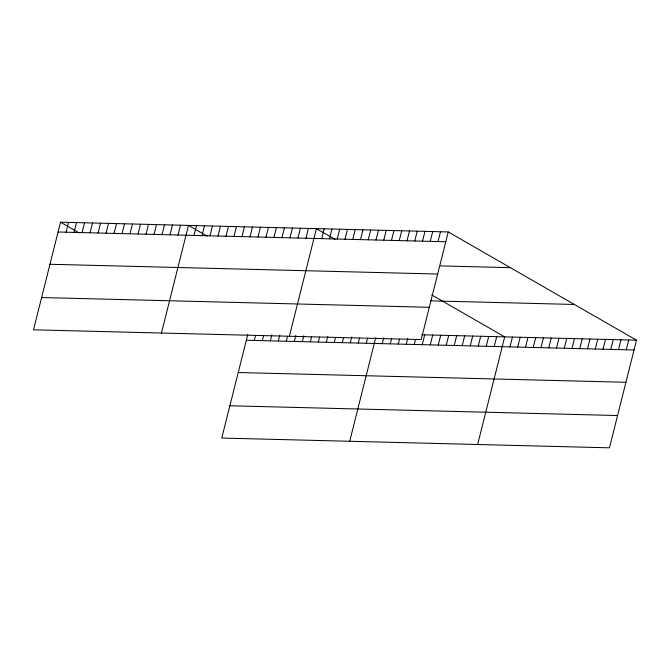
<?xml version="1.0" encoding="UTF-8"?>
<svg xmlns="http://www.w3.org/2000/svg" width="670" height="670" viewBox="0 0 670 670"><rect width="100%" height="100%" fill="white"/><g stroke="black" fill="none" stroke-linecap="round" stroke-linejoin="round"><path stroke-width="1" d="M60.535 222.18L33.5 329.816L421.204 339.573L448.238 231.946L60.535 222.18L79.169 232.9M66.062 232.197L68.533 222.381M74.06 232.398L76.531 222.582M82.058 232.599L84.52 222.783M90.056 232.8L92.519 222.993M98.055 233.001L100.517 223.194M106.044 233.202L108.515 223.395M114.042 233.411L116.513 223.596M122.041 233.612L124.503 223.797M130.039 233.813L132.501 223.998M138.037 234.014L140.499 224.199M146.027 234.215L148.497 224.4M154.025 234.416L156.495 224.601M162.023 234.617L164.485 224.802M170.021 234.818L172.483 225.003M178.019 235.019L180.481 225.204M161.445 333.032L188.479 225.405L207.114 236.116M194.007 235.421L196.477 225.606M202.005 235.622L204.467 225.807M210.003 235.823L212.465 226.008M218.001 236.024L220.464 226.209M225.991 236.225L228.462 226.41M233.989 236.426L236.46 226.611M241.987 236.627L244.45 226.812M249.985 236.828L252.448 227.013M257.984 237.029L260.446 227.214M265.973 237.23L268.444 227.415M247.808 334.347L221.762 438.054L609.466 447.82L636.5 340.184L448.238 231.946M273.971 237.431L276.442 227.616M254.324 340.444L255.555 335.536M281.97 237.632L284.432 227.817M262.322 340.645L263.553 335.737M289.968 237.833L292.43 228.018M270.32 340.846L271.794 334.958M297.966 238.034L300.428 228.227M278.318 341.047L279.792 335.159M305.956 238.235L308.426 228.428M286.308 341.248L287.547 336.34M289.381 336.256L316.424 228.629L335.059 239.341M294.306 341.449L295.788 335.561M321.709 238.637L324.171 228.822M302.304 341.65L303.786 335.762M329.464 238.83L331.926 229.014M310.302 341.851L311.533 336.943M337.219 239.022L339.682 229.215M318.3 342.052L319.531 337.144M344.975 239.224L347.437 229.408M326.29 342.253L327.772 336.365M352.722 239.416L355.192 229.601M334.288 342.454L335.519 337.546M360.477 239.609L362.947 229.793M342.286 342.655L343.517 337.747M368.232 239.81L370.703 229.994M375.987 240.002L378.45 230.187M350.284 342.856L351.758 336.968M383.743 240.195L386.205 230.379M358.283 343.057L359.514 338.149M391.498 240.396L393.96 230.581M366.272 343.258L367.512 338.35M399.253 240.589L401.715 230.773M349.707 441.279L375.753 337.571M407.008 240.781L409.471 230.966M382.269 343.66L383.751 337.772M414.755 240.982L417.226 231.167M390.267 343.861L391.498 338.953M422.51 241.175L424.981 231.359M398.265 344.062L399.496 339.154M430.266 241.368L432.728 231.552M406.255 344.263L407.737 338.375M438.021 241.56L440.483 231.753M414.253 344.464L415.484 339.556M422.251 344.665L424.713 334.858M430.249 344.866L432.711 335.059M438.247 345.075L440.709 335.26M446.237 345.276L448.707 335.461M454.235 345.477L456.706 335.662M462.233 345.678L464.695 335.863M470.231 345.879L472.693 336.064M478.229 346.08L480.692 336.265M486.219 346.281L488.69 336.466M494.217 346.482L496.688 336.667M477.643 444.495L504.678 336.868L431.748 294.934M509.97 346.876L512.433 337.06M517.726 347.068L520.188 337.261M525.481 347.269L527.943 337.454M533.228 347.462L535.698 337.647M540.983 347.655L543.454 337.839M548.738 347.856L551.209 338.04M556.494 348.048L558.956 338.233M564.249 348.241L566.711 338.425M572.004 348.442L574.466 338.626M579.759 348.635L582.222 338.819M587.506 348.827L589.977 339.012M595.261 349.028L597.732 339.213M603.017 349.221L605.487 339.405M610.772 349.413L613.234 339.598M618.527 349.606L620.99 339.799M626.283 349.807L628.745 339.991M58.072 231.996L445.776 241.761M440.575 265.906L510.364 267.665M49.965 264.273L437.669 274.038M430.559 300.847L574.374 304.465M41.607 297.539L429.311 307.296M421.715 334.782L636.5 340.184M246.326 340.243L634.038 350M238.219 372.52L625.931 382.277M229.869 405.777L617.572 415.534"/></g></svg>
